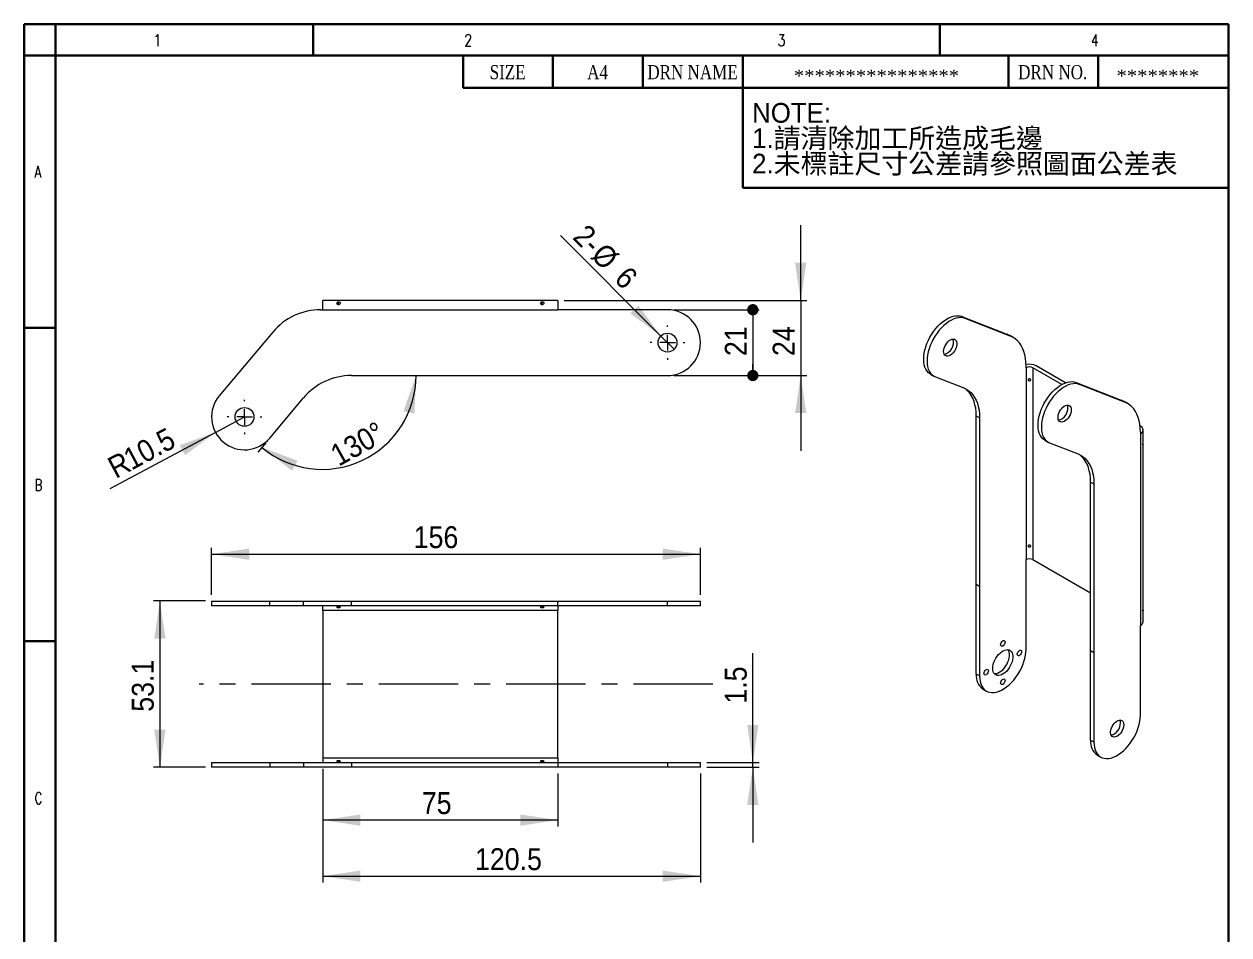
# Model space of a CAD drawing. Header units: millimetres. Extents: x 10 to 202, y 2 to 295.
# Drawn here: x 10 to 202.2, y 149.1 to 294.5 of the extents above; entities that cross this region are included whole.
import ezdxf

# ---------------------------------------------------------------- set-up
doc = ezdxf.new("R2010")
doc.units = ezdxf.units.MM
doc.linetypes.add('CENTER', pattern=[10.16, 6.35, -1.27, 1.27, -1.27])
doc.linetypes.add('CENTERX2', pattern=[20.32, 12.7, -2.54, 2.54, -2.54])
doc.layers.add('SLD-0', color=179, linetype='Continuous')
for name, color, linetype, lineweight in [('中心線2', 1, 'CENTER', 15), ('尺寸標柱線', 3, 'Continuous', 15), ('文字線性', 179, 'Continuous', 15)]:
    doc.layers.add(name, color=color, linetype=linetype, lineweight=lineweight)
doc.styles.add('SLDTEXTSTYLE0', font='GOTHIC.TTF', dxfattribs={"width": 0.913})
doc.styles.add('SLDTEXTSTYLE1', font='')
doc.styles.add('SLDTEXTSTYLE12', font='times.ttf', dxfattribs={"width": 0.8})
doc.styles.add('SLDTEXTSTYLE13', font='times.ttf', dxfattribs={"width": 1.090687})
doc.styles.add('SLDTEXTSTYLE14', font='txt_____.ttf', dxfattribs={"width": 0.75})
doc.styles.add('SLDTEXTSTYLE2', font='', dxfattribs={"bigfont": 'bigfont'})
doc.styles.get('SLDTEXTSTYLE1').set_extended_font_data('新細明體')
doc.styles.get('SLDTEXTSTYLE2').set_extended_font_data('新細明體')
doc.dimstyles.new('SLDDIMSTYLE0', dxfattribs={"dimtxt": 3.5, "dimasz": 6, "dimexe": 0, "dimexo": 0.0625, "dimgap": 0.875, "dimtad": 2, "dimdec": 1, "dimlfac": 2, "dimrnd": 1e-09, "dimzin": 12, "dimdsep": 46, "dimtxsty": 'SLDTEXTSTYLE0', "dimsah": 1, "dimcen": 0.09, "dimadec": 0, "dimazin": 0, "dimtfac": 1, "dimtdec": 1, "dimtofl": 0, "dimtmove": 0, "dimatfit": 3, "dimfxl": 0, "dimtolj": 1, "dimtzin": 12, "dimarcsym": 0})
doc.dimstyles.new('SLDDIMSTYLE1', dxfattribs={"dimtxt": 3.5, "dimasz": 6, "dimexe": 0, "dimexo": 0.0625, "dimgap": 0.875, "dimtad": 2, "dimlfac": 2, "dimrnd": 1e-09, "dimzin": 12, "dimdsep": 46, "dimtxsty": 'SLDTEXTSTYLE0', "dimsah": 1, "dimcen": 0.09, "dimadec": 0, "dimazin": 0, "dimtfac": 1, "dimtofl": 0, "dimtmove": 0, "dimatfit": 3, "dimfxl": 0, "dimtolj": 1, "dimtzin": 12, "dimarcsym": 0})
doc.dimstyles.new('SLDDIMSTYLE2', dxfattribs={"dimtxt": 3.5, "dimasz": 6, "dimexe": 0, "dimexo": 0.0625, "dimgap": 0.875, "dimtad": 2, "dimdec": 1, "dimlfac": 2, "dimrnd": 1e-09, "dimzin": 12, "dimdsep": 46, "dimtxsty": 'SLDTEXTSTYLE0', "dimsah": 1, "dimcen": 0.09, "dimadec": 0, "dimazin": 0, "dimtfac": 1, "dimtdec": 1, "dimtofl": 0, "dimtmove": 0, "dimatfit": 3, "dimfxl": 0, "dimtolj": 1, "dimtzin": 12, "dimarcsym": 0})
doc.dimstyles.new('SLDDIMSTYLE3', dxfattribs={"dimtxt": 3.5, "dimasz": 1.8, "dimexe": 0, "dimexo": 0.0625, "dimgap": 0.875, "dimtad": 2, "dimlfac": 2, "dimrnd": 1e-09, "dimzin": 12, "dimdsep": 46, "dimtxsty": 'SLDTEXTSTYLE0', "dimblk1": 'DOT', "dimblk2": 'DOT', "dimsah": 1, "dimcen": 0.09, "dimadec": 0, "dimazin": 0, "dimtfac": 1, "dimtofl": 0, "dimtmove": 0, "dimatfit": 3, "dimldrblk": 'DOT', "dimfxl": 0, "dimtolj": 1, "dimtzin": 12, "dimarcsym": 0})
doc.dimstyles.new('SLDDIMSTYLE4', dxfattribs={"dimtxt": 3.5, "dimasz": 6, "dimexe": 0, "dimexo": 0.0625, "dimgap": 0.875, "dimtad": 2, "dimlfac": 2, "dimrnd": 1e-09, "dimzin": 12, "dimdsep": 46, "dimtxsty": 'SLDTEXTSTYLE0', "dimsah": 1, "dimcen": 0.09, "dimadec": 0, "dimazin": 0, "dimtfac": 1, "dimtofl": 0, "dimtmove": 0, "dimatfit": 3, "dimfxl": 0, "dimtolj": 1, "dimtzin": 12, "dimarcsym": 0})
doc.dimstyles.new('SLDDIMSTYLE5', dxfattribs={"dimtxt": 3.5, "dimasz": 6, "dimexe": 0, "dimexo": 0.0625, "dimgap": 0.875, "dimtad": 2, "dimlfac": 2, "dimrnd": 1e-09, "dimzin": 12, "dimdsep": 46, "dimtxsty": 'SLDTEXTSTYLE0', "dimsah": 1, "dimcen": 0.09, "dimadec": 0, "dimazin": 0, "dimtfac": 1, "dimtmove": 0, "dimatfit": 3, "dimfxl": 0, "dimtolj": 1, "dimtzin": 12, "dimarcsym": 0})
doc.dimstyles.new('SLDDIMSTYLE6', dxfattribs={"dimtxt": 3.5, "dimasz": 6, "dimexe": 0, "dimexo": 0.0625, "dimgap": 0.875, "dimtad": 2, "dimdec": 4, "dimlfac": 2, "dimzin": 12, "dimdsep": 46, "dimtxsty": 'SLDTEXTSTYLE0', "dimsah": 1, "dimcen": 0.09, "dimazin": 0, "dimtfac": 1, "dimtofl": 0, "dimtmove": 0, "dimatfit": 3, "dimfxl": 0, "dimtolj": 1, "dimtzin": 12, "dimarcsym": 0})
doc.dimstyles.new('SLDDIMSTYLE7', dxfattribs={"dimtxt": 3.5, "dimasz": 6, "dimexe": 0, "dimexo": 0.0625, "dimgap": 0.875, "dimtad": 2, "dimdec": 1, "dimlfac": 2, "dimrnd": 1e-09, "dimzin": 12, "dimdsep": 46, "dimtxsty": 'SLDTEXTSTYLE0', "dimsah": 1, "dimcen": 0.09, "dimadec": 0, "dimazin": 0, "dimtfac": 1, "dimtdec": 1, "dimtofl": 0, "dimtmove": 0, "dimatfit": 3, "dimfxl": 0, "dimtolj": 1, "dimtzin": 12, "dimarcsym": 0})

# ---------------------------------------------------------------- blocks, each defined once
blk = doc.blocks.new('SW_NOTE_0')
at = {"layer": '文字線性', "color": 0, "char_height": 3.5, "attachment_point": 1}
for s, insert, style in [('NOTE:', (0, 4.37), 'SLDTEXTSTYLE1'), ('1.請清除加工所造成毛邊', (0, -0.13), 'SLDTEXTSTYLE2'), ('2.未標註尺寸公差請參照圖面公差表', (0, -4.63), 'SLDTEXTSTYLE2')]:
    blk.add_mtext(s, dxfattribs=dict(at, insert=insert, style=style))
blk = doc.blocks.new('*D3')
at = {"layer": '尺寸標柱線', "color": 5}
for p, q in [((38.92, 202.41), (30.67, 202.41)), ((31.67, 202.41), (31.67, 175.86)), ((38.92, 175.86), (30.67, 175.86))]:
    blk.add_line(p, q, dxfattribs=at)
for points in [[(31.67, 202.41), (30.77, 196.41), (32.57, 196.41)], [(31.67, 175.86), (32.57, 181.86), (30.77, 181.86)]]:
    blk.add_solid(points, dxfattribs=at)
at = {"layer": '尺寸標柱線', "color": 5, "insert": (27.19, 184.73), "char_height": 3.5, "attachment_point": 1, "rotation": 90, "style": 'SLDTEXTSTYLE0'}
blk.add_mtext('53.1', dxfattribs=at)
blk = doc.blocks.new('*D4')
at = {"layer": '尺寸標柱線', "color": 5}
for p, q in [((39.92, 203.41), (39.92, 210.88)), ((39.92, 209.88), (117.92, 209.88)), ((117.92, 203.41), (117.92, 210.88))]:
    blk.add_line(p, q, dxfattribs=at)
for points in [[(39.92, 209.88), (45.92, 208.98), (45.92, 210.78)], [(117.92, 209.88), (111.92, 210.78), (111.92, 208.98)]]:
    blk.add_solid(points, dxfattribs=at)
at = {"layer": '尺寸標柱線', "color": 5, "insert": (72.16, 214.35), "char_height": 3.5, "attachment_point": 1, "style": 'SLDTEXTSTYLE0'}
blk.add_mtext('156', dxfattribs=at)
blk = doc.blocks.new('*D5')
at = {"layer": '尺寸標柱線', "color": 5}
for p, q in [((57.67, 175.61), (57.67, 166.43)), ((95.17, 174.86), (95.17, 166.43)), ((95.17, 167.43), (57.67, 167.43))]:
    blk.add_line(p, q, dxfattribs=at)
for points in [[(57.67, 167.43), (63.67, 166.53), (63.67, 168.33)], [(95.17, 167.43), (89.17, 168.33), (89.17, 166.53)]]:
    blk.add_solid(points, dxfattribs=at)
at = {"layer": '尺寸標柱線', "color": 5, "insert": (73.46, 171.9), "char_height": 3.5, "attachment_point": 1, "style": 'SLDTEXTSTYLE0'}
blk.add_mtext('75', dxfattribs=at)
blk = doc.blocks.new('*D6')
at = {"layer": '尺寸標柱線', "color": 5}
for p, q in [((57.67, 175.61), (57.67, 157.48)), ((117.92, 174.86), (117.92, 157.48)), ((57.67, 158.48), (117.92, 158.48))]:
    blk.add_line(p, q, dxfattribs=at)
for points in [[(57.67, 158.48), (63.67, 157.58), (63.67, 159.38)], [(117.92, 158.48), (111.92, 159.38), (111.92, 157.58)]]:
    blk.add_solid(points, dxfattribs=at)
at = {"layer": '尺寸標柱線', "color": 5, "insert": (81.94, 162.95), "char_height": 3.5, "attachment_point": 1, "style": 'SLDTEXTSTYLE0'}
blk.add_mtext('120.5', dxfattribs=at)
blk = doc.blocks.new('*D7')
at = {"layer": '尺寸標柱線', "color": 5}
for p, q in [((126.28, 176.61), (126.28, 194.07)), ((118.92, 176.61), (127.28, 176.61)), ((118.92, 175.86), (127.28, 175.86)), ((126.28, 175.86), (126.28, 176.61)), ((126.28, 175.86), (126.28, 163.86))]:
    blk.add_line(p, q, dxfattribs=at)
for points in [[(126.28, 176.61), (127.18, 182.61), (125.38, 182.61)], [(126.28, 175.86), (125.38, 169.86), (127.18, 169.86)]]:
    blk.add_solid(points, dxfattribs=at)
at = {"layer": '尺寸標柱線', "color": 5, "insert": (121.81, 186.02), "char_height": 3.5, "attachment_point": 1, "rotation": 90, "style": 'SLDTEXTSTYLE0'}
blk.add_mtext('1.5', dxfattribs=at)
blk = doc.blocks.new('_DOT')
at = {"color": 0, "linetype": 'ByBlock', "lineweight": -2}
blk.add_line((-0.5, 0), (-1, 0), dxfattribs=at)
at = {"color": 0, "linetype": 'ByBlock', "const_width": 0.5}
blk.add_lwpolyline([(-0.25, 0, 1), (0.25, 0, 1)], format="xyb", close=True, dxfattribs=at)
blk = doc.blocks.new('*D9')
at = {"layer": '尺寸標柱線', "color": 5}
for p, q in [((113.67, 248.9), (127.28, 248.9)), ((126.28, 248.9), (126.28, 238.4)), ((113.67, 238.4), (127.28, 238.4))]:
    blk.add_line(p, q, dxfattribs=at)
at = {"layer": '尺寸標柱線', "color": 5, "xscale": 1.8, "yscale": 1.8}
for p, rotation in [((126.28, 248.9, -2.38), 90.00001034546), ((126.28, 238.4, -2.38), 270.0000103454601)]:
    blk.add_blockref('_DOT', p, dxfattribs=dict(at, rotation=rotation))
at = {"layer": '尺寸標柱線', "color": 5, "insert": (121.81, 241.51), "char_height": 3.5, "attachment_point": 1, "rotation": 90, "style": 'SLDTEXTSTYLE0'}
blk.add_mtext('21', dxfattribs=at)
blk = doc.blocks.new('*D10')
at = {"layer": '尺寸標柱線', "color": 5}
for p, q in [((133.92, 250.4), (133.92, 262.4)), ((96.17, 250.4), (134.92, 250.4)), ((133.92, 250.4), (133.92, 238.4)), ((113.67, 238.4), (134.92, 238.4)), ((133.92, 238.4), (133.92, 226.4))]:
    blk.add_line(p, q, dxfattribs=at)
for points in [[(133.92, 250.4), (134.82, 256.4), (133.02, 256.4)], [(133.92, 238.4), (133.02, 232.4), (134.82, 232.4)]]:
    blk.add_solid(points, dxfattribs=at)
at = {"layer": '尺寸標柱線', "color": 5, "insert": (129.45, 241.51), "char_height": 3.5, "attachment_point": 1, "rotation": 90, "style": 'SLDTEXTSTYLE0'}
blk.add_mtext('24', dxfattribs=at)
blk = doc.blocks.new('*D11')
at = {"layer": '尺寸標柱線', "color": 5}
for q in [(95.58, 260.74), (113.73, 242.59)]:
    blk.add_line((111.61, 244.71), q, dxfattribs=at)
blk.add_solid([(111.61, 244.71), (108.01, 249.59), (106.73, 248.32)], dxfattribs=at)
at = {"layer": '尺寸標柱線', "color": 5, "char_height": 3.5, "attachment_point": 1, "rotation": 315, "style": 'SLDTEXTSTYLE0'}
for s, insert in [('2-', (99.87, 262.8)), ('%%c', (102.76, 259.83)), ('6', (106.49, 256.1))]:
    blk.add_mtext(s, dxfattribs=dict(at, insert=insert))
blk = doc.blocks.new('*D12')
at = {"layer": '尺寸標柱線', "color": 5}
blk.add_line((48.55, 227.65), (47.3, 226.16), dxfattribs=at)
blk.add_arc((57.57, 238.4), 14.98, 230, 0, dxfattribs=at)
for points in [[(72.55, 238.4), (70.53, 232.68), (72.29, 232.34)], [(47.94, 226.93), (52.75, 223.22), (53.62, 224.8)]]:
    blk.add_solid(points, dxfattribs=at)
at = {"layer": '尺寸標柱線', "color": 5, "insert": (58.5, 226.88), "char_height": 3.5, "attachment_point": 1, "rotation": 29.2351, "style": 'SLDTEXTSTYLE0'}
blk.add_mtext('130°', dxfattribs=at)
blk = doc.blocks.new('*D13')
at = {"layer": '尺寸標柱線', "color": 5}
for q in [(45.17, 231.79), (23.67, 220.3)]:
    blk.add_line((40.54, 229.32), q, dxfattribs=at)
blk.add_solid([(40.54, 229.32), (34.83, 227.28), (35.68, 225.7)], dxfattribs=at)
at = {"layer": '尺寸標柱線', "color": 5, "char_height": 3.5, "attachment_point": 1, "rotation": 28.1256, "style": 'SLDTEXTSTYLE0'}
for s, insert in [('10.5', (25.48, 226.3)), ('R', (22.98, 224.96))]:
    blk.add_mtext(s, dxfattribs=dict(at, insert=insert))
blk = doc.blocks.new('SW_CENTERMARKSYMBOL_0')
at = {"layer": '中心線2', "color": 0}
for p, q in [((0, 2.5), (0, 2.75)), ((-2.5, 0), (-2.75, 0)), ((0, 0), (-1.25, 0)), ((0, 0), (0, 1.25)), ((0, 0), (0, -1.25)), ((0, 0), (1.25, 0)), ((2.5, 0), (2.75, 0)), ((0, -2.5), (0, -2.75))]:
    blk.add_line(p, q, dxfattribs=at)
blk = doc.blocks.new('SW_CENTERMARKSYMBOL_1')
at = {"layer": '中心線2', "color": 0}
for p, q in [((0, 2.5), (0, 2.75)), ((-2.5, 0), (-2.75, 0)), ((0, 0), (-1.25, 0)), ((0, 0), (0, 1.25)), ((0, 0), (0, -1.25)), ((0, 0), (1.25, 0)), ((2.5, 0), (2.75, 0)), ((0, -2.5), (0, -2.75))]:
    blk.add_line(p, q, dxfattribs=at)

msp = doc.modelspace()

# ---------------------------------------------------------------- linework, layer by layer
at = {"color": 7, "linetype": 'Continuous', "lineweight": 15}
for p, q in [((57.672746, 248.900308), (57.672746, 250.400308)), ((95.172747, 250.400308), (57.672746, 250.400308)), ((95.172747, 250.400308), (95.172747, 248.900308)), ((57.335823, 248.900288), (57.672746, 248.900288)), ((57.672746, 248.900308), (95.172747, 248.900308)), ((112.672751, 248.900298), (95.172747, 248.900308)), ((160.177158, 247.518942), (159.646827, 247.825095)), ((159.646827, 247.825095), (166.830285, 245.011524)), ((167.360615, 244.705371), (160.177158, 247.518942)), ((49.675378, 245.328165), (41.151012, 235.169222)), ((167.360615, 244.705371), (166.830285, 245.011524)), ((167.815014, 244.486907), (167.284684, 244.79306)), ((62.232054, 238.400289), (95.172747, 238.400289)), ((95.172747, 238.400289), (112.672751, 238.400298)), ((154.635813, 238.616888), (155.166143, 238.310735)), ((169.886488, 239.63335), (169.886488, 239.908461)), ((169.886503, 239.633358), (169.886503, 209.013076)), ((175.577427, 236.960363), (170.947162, 239.633358)), ((170.947162, 239.633358), (170.947162, 209.013076)), ((176.166666, 237.232508), (171.477493, 239.939511)), ((155.404704, 238.196043), (159.935994, 236.421256)), ((177.890211, 237.293414), (178.420541, 236.987261)), ((177.890211, 237.293414), (185.073668, 234.479843)), ((185.603999, 234.17369), (178.420541, 236.987261)), ((49.19448, 228.419952), (54.571609, 234.828165)), ((185.603999, 234.17369), (185.073668, 234.479843)), ((186.058398, 233.955226), (185.528067, 234.26138)), ((162.461867, 231.624346), (161.931537, 231.930499)), ((161.931537, 205.033079), (161.931537, 231.930499)), ((162.461867, 231.624346), (162.461867, 204.726925)), ((188.129886, 230.326289), (188.075297, 230.357802)), ((188.129872, 229.37678), (188.129872, 229.101669)), ((188.129886, 229.101677), (188.129886, 198.481395)), ((188.569225, 227.87614), (188.569225, 229.713983)), ((172.879196, 228.085207), (173.409526, 227.779054)), ((173.648087, 227.664362), (178.179378, 225.889575)), ((188.569225, 201.338564), (188.569225, 227.469127)), ((180.17492, 221.398818), (180.705251, 221.092665)), ((180.17492, 194.501398), (180.17492, 221.398818)), ((180.705251, 221.092665), (180.705251, 194.195245)), ((169.886495, 194.723605), (169.886503, 209.013076)), ((170.947162, 209.013076), (180.17492, 203.686005)), ((162.461867, 204.726925), (161.931537, 205.033079)), ((161.931544, 190.743615), (161.931537, 205.033079)), ((162.461867, 204.726925), (162.461874, 190.437462)), ((39.922747, 202.407449), (39.922747, 201.657448)), ((39.922747, 202.407449), (49.19448, 202.407449)), ((49.19448, 201.657448), (49.19448, 202.407449)), ((49.19448, 202.407449), (54.571609, 202.407449)), ((54.571609, 201.657448), (54.571609, 202.407449)), ((54.571609, 202.407449), (62.232054, 202.407449)), ((62.232054, 201.657448), (62.232054, 202.407449)), ((62.232054, 202.407449), (95.172747, 202.407449)), ((95.172747, 201.657448), (95.172747, 202.407449)), ((95.172747, 202.407449), (112.672751, 202.407449)), ((112.672751, 201.657448), (112.672751, 202.407449)), ((112.672751, 202.407449), (117.922747, 202.407449)), ((117.922747, 201.657448), (117.922747, 202.407449)), ((49.19448, 201.657448), (39.922747, 201.657448)), ((54.571609, 201.657448), (49.19448, 201.657448)), ((62.232054, 201.657448), (54.571609, 201.657448)), ((57.672746, 200.907448), (57.672746, 201.657448)), ((95.172747, 200.907448), (57.672746, 200.907448)), ((57.672746, 200.907448), (57.672746, 177.357408)), ((95.172747, 201.657448), (62.232054, 201.657448)), ((112.672751, 201.657448), (95.172747, 201.657448)), ((95.172747, 201.657448), (95.172747, 200.907448)), ((95.172747, 177.357408), (95.172747, 200.907448)), ((117.922747, 201.657448), (112.672751, 201.657448)), ((188.569225, 199.093701), (188.569225, 200.931551)), ((188.129879, 184.191924), (188.129886, 198.481395)), ((180.17492, 194.501398), (180.705251, 194.195245)), ((180.174927, 180.211934), (180.17492, 194.501398)), ((180.705251, 194.195245), (180.705257, 179.905781)), ((162.461874, 190.437462), (161.931544, 190.743615)), ((163.019068, 188.339933), (163.549398, 188.033779)), ((180.174927, 180.211934), (180.705257, 179.905781)), ((57.672746, 177.357408), (95.172747, 177.357408)), ((57.672746, 177.357408), (57.672746, 176.607409)), ((95.172747, 177.357408), (95.172747, 176.607409)), ((181.262451, 177.808252), (181.792782, 177.502098)), ((39.922747, 176.607409), (39.922747, 175.857408)), ((39.922747, 176.607409), (49.19448, 176.607409)), ((49.19448, 175.857408), (39.922747, 175.857408)), ((49.19448, 176.607409), (49.19448, 175.857408)), ((49.19448, 176.607409), (54.571609, 176.607409)), ((54.571609, 175.857408), (49.19448, 175.857408)), ((54.571609, 176.607409), (54.571609, 175.857408)), ((54.571609, 176.607409), (62.232054, 176.607409)), ((62.232054, 175.857408), (54.571609, 175.857408)), ((62.232054, 176.607409), (62.232054, 175.857408)), ((62.232054, 176.607409), (95.172747, 176.607409)), ((95.172747, 175.857408), (62.232054, 175.857408)), ((95.172747, 176.607409), (95.172747, 175.857408)), ((95.172747, 176.607409), (112.672751, 176.607409)), ((112.672751, 175.857408), (95.172747, 175.857408)), ((112.672751, 176.607409), (112.672751, 175.857408)), ((112.672751, 176.607409), (117.922747, 176.607409)), ((117.922747, 175.857408), (112.672751, 175.857408)), ((117.922747, 175.857408), (117.922747, 176.607409))]:
    msp.add_line(p, q, dxfattribs=at)
at = {"color": 8, "linetype": 'Continuous', "lineweight": 15}
for p, q in [((60.172747, 249.689342), (60.172747, 250.176015)), ((92.672747, 249.689342), (92.672747, 250.176015)), ((60.172747, 201.301965), (60.172747, 201.545302)), ((92.672747, 201.301965), (92.672747, 201.545302)), ((60.172747, 176.719556), (60.172747, 176.962892)), ((92.672747, 176.719556), (92.672747, 176.962892))]:
    msp.add_line(p, q, dxfattribs=at)
at = {"color": 7, "linetype": 'Continuous', "lineweight": 15, "flags": 128}
for points in [[(154.635813, 238.616888), (154.580893, 238.649947), (154.318829, 238.850619), (154.091256, 239.10186), (153.90084, 239.400717), (153.749815, 239.743693), (153.63995, 240.126764), (153.572533, 240.54544), (153.548357, 240.994812), (153.567702, 241.469613), (153.630344, 241.964274), (153.735547, 242.472995), (153.882078, 242.989814), (154.068218, 243.508672), (154.291788, 244.023485), (154.550164, 244.528217), (154.840316, 245.01695), (155.158845, 245.483956), (155.502015, 245.923757), (155.865801, 246.331198), (156.245942, 246.701503), (156.637978, 247.030328), (157.037314, 247.313821), (157.439267, 247.548659), (157.839126, 247.732086), (158.232203, 247.861951), (158.613888, 247.936731), (158.979707, 247.955553), (159.325371, 247.918196), (159.646827, 247.825095)], [(160.177158, 247.518942), (159.855702, 247.612042), (159.510037, 247.6494), (159.144218, 247.630578), (158.762534, 247.555798), (158.369457, 247.425932), (157.969597, 247.242506), (157.567644, 247.007668), (157.168308, 246.724174), (156.776273, 246.39535), (156.396132, 246.025045), (156.032345, 245.617604), (155.689175, 245.177802), (155.370646, 244.710796), (155.080494, 244.222063), (154.822118, 243.717332), (154.598549, 243.202519), (154.412409, 242.683661), (154.265877, 242.166841), (154.160675, 241.65812), (154.098033, 241.16346), (154.078687, 240.688659), (154.102864, 240.239287), (154.17028, 239.820611), (154.280145, 239.437539), (154.431171, 239.094564), (154.621586, 238.795706), (154.849159, 238.544465), (155.111223, 238.343794), (155.404704, 238.196043)], [(156.730271, 242.245186), (156.751982, 242.504271), (156.816228, 242.777818), (156.920379, 243.05463), (157.060171, 243.323368), (157.229879, 243.573032), (157.422558, 243.793405), (157.630317, 243.975459), (157.844652, 244.111743), (158.056787, 244.196679), (158.258039, 244.22679), (158.440167, 244.200838), (158.595715, 244.119892), (158.718315, 243.987262), (158.802947, 243.808379), (158.846149, 243.590567), (158.846149, 243.342744), (158.802947, 243.075052), (158.718315, 242.798455), (158.595715, 242.524277), (158.440167, 242.263736), (158.258039, 242.027507), (158.056787, 241.825254), (157.844652, 241.665264), (157.630317, 241.554084), (157.422558, 241.496265), (157.229879, 241.494173), (157.060171, 241.5479), (156.920379, 241.655238), (156.816228, 241.811796), (156.751982, 242.011166), (156.730271, 242.245186)], [(166.830285, 245.011524), (167.245267, 244.815462), (167.284684, 244.79306)], [(169.886488, 239.908461), (169.864248, 240.54273), (169.797668, 241.147332), (169.687166, 241.718461), (169.533438, 242.252528), (169.33745, 242.746173), (169.100436, 243.196288), (168.823887, 243.600045), (168.509541, 243.954901), (168.159377, 244.258625), (167.775597, 244.509308), (167.360615, 244.705371)], [(172.879196, 228.085207), (172.824276, 228.118266), (172.562212, 228.318938), (172.334639, 228.570179), (172.144223, 228.869036), (171.993198, 229.212012), (171.883333, 229.595083), (171.815917, 230.013759), (171.79174, 230.463131), (171.811086, 230.937932), (171.873728, 231.432593), (171.97893, 231.941314), (172.125461, 232.458133), (172.311602, 232.976991), (172.535171, 233.491804), (172.793547, 233.996536), (173.083699, 234.485269), (173.402228, 234.952275), (173.745398, 235.392076), (174.109185, 235.799517), (174.489325, 236.169822), (174.881361, 236.498647), (175.280697, 236.78214), (175.68265, 237.016978), (176.082509, 237.200405), (176.475587, 237.33027), (176.857271, 237.40505), (177.22309, 237.423872), (177.568755, 237.386515), (177.890211, 237.293414)], [(178.420541, 236.987261), (178.099085, 237.080361), (177.75342, 237.117719), (177.387602, 237.098897), (177.005917, 237.024117), (176.61284, 236.894251), (176.212981, 236.710825), (175.811028, 236.475987), (175.411691, 236.192493), (175.019656, 235.863669), (174.639515, 235.493364), (174.275728, 235.085923), (173.932558, 234.646121), (173.61403, 234.179115), (173.323877, 233.690382), (173.065501, 233.185651), (172.841932, 232.670838), (172.655792, 232.15198), (172.509261, 231.63516), (172.404058, 231.126439), (172.341416, 230.631779), (172.322071, 230.156978), (172.346247, 229.707606), (172.413664, 229.28893), (172.523529, 228.905858), (172.674554, 228.562883), (172.864969, 228.264025), (173.092543, 228.012784), (173.354606, 227.812113), (173.648087, 227.664362)], [(159.935994, 236.421256), (160.350976, 236.225193), (160.734756, 235.97451), (161.08492, 235.670786), (161.399266, 235.31593), (161.675815, 234.912173), (161.912829, 234.462057), (162.108816, 233.968415), (162.262545, 233.434347), (162.373047, 232.863216), (162.439627, 232.258615), (162.461867, 231.624346)], [(161.931537, 231.930499), (161.909297, 232.564768), (161.842716, 233.169369), (161.732215, 233.740501), (161.578486, 234.274568), (161.382498, 234.768211), (161.145484, 235.218326), (160.868935, 235.622083), (160.554589, 235.976939), (160.204426, 236.280663), (160.118193, 236.343686)], [(177.094973, 232.938117), (177.073262, 232.679029), (177.009016, 232.405482), (176.904865, 232.128674), (176.765073, 231.859936), (176.595365, 231.610268), (176.402686, 231.389899), (176.194927, 231.207844), (175.980592, 231.071557), (175.768457, 230.986621), (175.567205, 230.956514), (175.385077, 230.982462), (175.229529, 231.063411), (175.106929, 231.196038), (175.022297, 231.374921), (174.979095, 231.592733), (174.979095, 231.840556), (175.022297, 232.108248), (175.106929, 232.384845), (175.229529, 232.659026), (175.385077, 232.919565), (175.567205, 233.155797), (175.768457, 233.358046), (175.980592, 233.518036), (176.194927, 233.629219), (176.402686, 233.687038), (176.595365, 233.689127), (176.765073, 233.635403), (176.904865, 233.528065), (177.009016, 233.371504), (177.073262, 233.172135), (177.094973, 232.938117)], [(185.073668, 234.479843), (185.48865, 234.283781), (185.528067, 234.26138)], [(188.129872, 229.37678), (188.107632, 230.011049), (188.041051, 230.615651), (187.930549, 231.18678), (187.776821, 231.720847), (187.580834, 232.214492), (187.34382, 232.664607), (187.06727, 233.068364), (186.752924, 233.42322), (186.40276, 233.726944), (186.01898, 233.977627), (185.603999, 234.17369)], [(178.179378, 225.889575), (178.594359, 225.693512), (178.978139, 225.442829), (179.328303, 225.139105), (179.642649, 224.784249), (179.919198, 224.380492), (180.156212, 223.930376), (180.3522, 223.436734), (180.505928, 222.902666), (180.61643, 222.331535), (180.68301, 221.726934), (180.705251, 221.092665)], [(180.17492, 221.398818), (180.15268, 222.033087), (180.0861, 222.637688), (179.975598, 223.20882), (179.821869, 223.742887), (179.625882, 224.23653), (179.388868, 224.686645), (179.112318, 225.090402), (178.797973, 225.445258), (178.447809, 225.748982), (178.361576, 225.812005)], [(165.820631, 195.438463), (165.841953, 195.590408), (165.903347, 195.748645), (165.997408, 195.894086), (166.112791, 196.00919), (166.235579, 196.080074), (166.350962, 196.098188), (166.445023, 196.061347), (166.506416, 195.973994), (166.527738, 195.846667), (166.506416, 195.694722), (166.445023, 195.536485), (166.350962, 195.391043), (166.235579, 195.275939), (166.112791, 195.205055), (165.997408, 195.186941), (165.903347, 195.223782), (165.841953, 195.311135), (165.820631, 195.438463)], [(162.461874, 190.437462), (162.483636, 189.986537), (162.548666, 189.566023), (162.656203, 189.180852), (162.804984, 188.835539), (162.993265, 188.534132), (163.218841, 188.280167), (163.479065, 188.076619), (163.770887, 187.925875), (164.090885, 187.829702), (164.435308, 187.789229), (164.800117, 187.80493), (165.181037, 187.876621), (165.5736, 188.003459), (165.973204, 188.18396), (166.375165, 188.416007), (166.77477, 188.69688), (167.167333, 189.023285), (167.548252, 189.391395), (167.913062, 189.796894), (168.257485, 190.235029), (168.577483, 190.700665), (168.869305, 191.188338), (169.129529, 191.692335), (169.355104, 192.206744), (169.543386, 192.725536), (169.692167, 193.242628), (169.799703, 193.751958), (169.864734, 194.247553), (169.886495, 194.723605)], [(164.574356, 191.656975), (164.595073, 191.965282), (164.656689, 192.289524), (164.757606, 192.621303), (164.895213, 192.952027), (165.065944, 193.273129), (165.265378, 193.576293), (165.48835, 193.853667), (165.729085, 194.098069), (165.981347, 194.303167), (166.238603, 194.463649), (166.494192, 194.575361), (166.741492, 194.635408), (166.974099, 194.642232), (167.185989, 194.595663), (167.371674, 194.4969), (167.526345, 194.348507), (167.645995, 194.154322), (167.727526, 193.919379), (167.768826, 193.649759), (167.768826, 193.352448), (167.727526, 193.035143), (167.645995, 192.706066), (167.526345, 192.373737), (167.371674, 192.046763), (167.185989, 191.733615), (166.974099, 191.442401), (166.741492, 191.180664), (166.494192, 190.955184), (166.238603, 190.7718), (165.981347, 190.63526), (165.729085, 190.549102), (165.48835, 190.515556), (165.265378, 190.535494), (165.065944, 190.608397), (164.895213, 190.732376), (164.757606, 190.904222), (164.656689, 191.119485), (164.595073, 191.372587), (164.574356, 191.656975)], [(164.80937, 190.828757), (164.958019, 190.821709), (165.198754, 190.855255), (165.451016, 190.941413), (165.708273, 191.077953), (165.963861, 191.261337), (166.211161, 191.486817), (166.443769, 191.748554), (166.655659, 192.039768), (166.841343, 192.352916), (166.996014, 192.67989), (167.115664, 193.012219), (167.197195, 193.341296), (167.238496, 193.658601), (167.238496, 193.955912), (167.197195, 194.225532), (167.115664, 194.460475), (167.008669, 194.638469)], [(168.472282, 193.9072), (168.493604, 194.059145), (168.554998, 194.217382), (168.649059, 194.362823), (168.764441, 194.477927), (168.887229, 194.548811), (169.002612, 194.566925), (169.096673, 194.530084), (169.158067, 194.442731), (169.179389, 194.315404), (169.158067, 194.163459), (169.096673, 194.005222), (169.002612, 193.85978), (168.887229, 193.744676), (168.764441, 193.673792), (168.649059, 193.655678), (168.554998, 193.692519), (168.493604, 193.779872), (168.472282, 193.9072)], [(163.168981, 190.845669), (163.190303, 190.997614), (163.251697, 191.155851), (163.345758, 191.301293), (163.46114, 191.416397), (163.583928, 191.487281), (163.699311, 191.505395), (163.793372, 191.468554), (163.854766, 191.381201), (163.876088, 191.253873), (163.854766, 191.101928), (163.793372, 190.943691), (163.699311, 190.79825), (163.583928, 190.683146), (163.46114, 190.612262), (163.345758, 190.594148), (163.251697, 190.630989), (163.190303, 190.718342), (163.168981, 190.845669)], [(165.820631, 189.314406), (165.841953, 189.466351), (165.903347, 189.624588), (165.997408, 189.77003), (166.112791, 189.885134), (166.235579, 189.956018), (166.350962, 189.974132), (166.445023, 189.937291), (166.506416, 189.849938), (166.527738, 189.72261), (166.506416, 189.570665), (166.445023, 189.412428), (166.350962, 189.266987), (166.235579, 189.151883), (166.112791, 189.080999), (165.997408, 189.062885), (165.903347, 189.099726), (165.841953, 189.187079), (165.820631, 189.314406)], [(180.705257, 179.905781), (180.727019, 179.454856), (180.792049, 179.034342), (180.899586, 178.649171), (181.048367, 178.303858), (181.236649, 178.002451), (181.462224, 177.748486), (181.722448, 177.544938), (182.01427, 177.394194), (182.334268, 177.298021), (182.678691, 177.257548), (183.043501, 177.273249), (183.42442, 177.34494), (183.816983, 177.471778), (184.216588, 177.652279), (184.618548, 177.884326), (185.018153, 178.165199), (185.410716, 178.491604), (185.791635, 178.859714), (186.156445, 179.265213), (186.500868, 179.703348), (186.820866, 180.168984), (187.112688, 180.656658), (187.372912, 181.160654), (187.598487, 181.675063), (187.786769, 182.193855), (187.93555, 182.710947), (188.043087, 183.220277), (188.108117, 183.715872), (188.129879, 184.191924)], [(185.478228, 182.661161), (185.456517, 182.402075), (185.39227, 182.128528), (185.288119, 181.851718), (185.148328, 181.58298), (184.978619, 181.333314), (184.785941, 181.112943), (184.578182, 180.930888), (184.363847, 180.794603), (184.151711, 180.709667), (183.95046, 180.679558), (183.768332, 180.705508), (183.612783, 180.786455), (183.490183, 180.919084), (183.405551, 181.097967), (183.36235, 181.315778), (183.36235, 181.563602), (183.405551, 181.831293), (183.490183, 182.107891), (183.612783, 182.382071), (183.768332, 182.642611), (183.95046, 182.878841), (184.151711, 183.081092), (184.363847, 183.241082), (184.578182, 183.352263), (184.785941, 183.410082), (184.978619, 183.412173), (185.148328, 183.358448), (185.288119, 183.25111), (185.39227, 183.09455), (185.456517, 182.89518), (185.478228, 182.661161)]]:
    msp.add_lwpolyline(points, dxfattribs=at)
at = {"color": 7, "linetype": 'Continuous', "lineweight": 15}
for centre in [(112.672747, 243.650298), (45.172747, 231.794586)]:
    msp.add_circle(centre, 1.5, dxfattribs=at)
for centre, radius, start, end in [((57.335824, 238.900289), 10, 90, 140), ((112.672747, 243.650298), 5.25, 270.00003271, 89.99996729), ((156.366993, 243.679514), 1.938824, 283.64139145, 16.36401158), ((62.232054, 228.400289), 10, 90, 140), ((170.413475, 237.877897), 2.319997, 62.70132933, 103.20033494), ((170.416833, 238.609825), 1.152766, 62.60968116, 117.39033425), ((45.172747, 231.794586), 5.25, 140, 320), ((174.53563, 233.221855), 2.029137, 285.19968842, 0.63294305), ((175.614188, 233.280403), 0.951141, 357.82290079, 25.78031542), ((187.897495, 229.713983), 0.654923, 290.78345298, 69.21656242), ((170.416833, 207.989543), 1.152766, 62.60968116, 117.39033425), ((187.81854, 199.168561), 0.754409, 294.37468642, 354.30522457), ((164.513252, 190.463824), 2.596826, 173.81474815, 234.87313436), ((182.918881, 182.944903), 2.02914, 285.19972649, 0.63284215), ((183.997506, 183.003458), 0.951078, 357.82210337, 25.78138306), ((182.756635, 179.932143), 2.596826, 173.81474815, 234.87313436)]:
    msp.add_arc(centre, radius, start, end, dxfattribs=at)
for points, knots in [([(60.172747, 249.689342), (60.13291, 249.689338), (60.094564, 249.700965), (60.029314, 249.73849), (60.002977, 249.763489), (59.941436, 249.844192), (59.922746, 249.905219), (59.922749, 250.016729), (59.941423, 250.068218), (60.003539, 250.127956), (60.029907, 250.144763), (60.094621, 250.168925), (60.133693, 250.176015), (60.172747, 250.176015)], [0, 0, 0, 0, 0.125, 0.125, 0.25, 0.25, 0.5, 0.5, 0.75, 0.75, 0.875, 0.875, 1, 1, 1, 1]), ([(60.172747, 250.176015), (60.211779, 250.176015), (60.250963, 250.168899), (60.315599, 250.144751), (60.342257, 250.12773), (60.404169, 250.067994), (60.422741, 250.016742), (60.422753, 249.905246), (60.404044, 249.843964), (60.342027, 249.762953), (60.315829, 249.738254), (60.250936, 249.701003), (60.212562, 249.689346), (60.172747, 249.689342)], [0, 0, 0, 0, 0.125, 0.125, 0.25, 0.25, 0.5, 0.5, 0.75, 0.75, 0.875, 0.875, 1, 1, 1, 1]), ([(92.672747, 249.689342), (92.632912, 249.689346), (92.594564, 249.700965), (92.529314, 249.73849), (92.502977, 249.763489), (92.441436, 249.844192), (92.422746, 249.905219), (92.422749, 250.016729), (92.441423, 250.068218), (92.503539, 250.127956), (92.529907, 250.144763), (92.594621, 250.168925), (92.633693, 250.176015), (92.672747, 250.176015)], [0, 0, 0, 0, 0.125, 0.125, 0.25, 0.25, 0.5, 0.5, 0.75, 0.75, 0.875, 0.875, 1, 1, 1, 1]), ([(92.672747, 250.176015), (92.711779, 250.176015), (92.750963, 250.168899), (92.815599, 250.144751), (92.842257, 250.12773), (92.904169, 250.067994), (92.922741, 250.016742), (92.922753, 249.905246), (92.904044, 249.843964), (92.842027, 249.762953), (92.815829, 249.738254), (92.750936, 249.701003), (92.71256, 249.689338), (92.672747, 249.689342)], [0, 0, 0, 0, 0.125, 0.125, 0.25, 0.25, 0.5, 0.5, 0.75, 0.75, 0.875, 0.875, 1, 1, 1, 1]), ([(170.244768, 237.707269), (170.244768, 237.75288), (170.256573, 237.800501), (170.298367, 237.864413), (170.316609, 237.88423), (170.36147, 237.913564), (170.388799, 237.922991), (170.445229, 237.922914), (170.472609, 237.913442), (170.51791, 237.883519), (170.535781, 237.863775), (170.57691, 237.8006), (170.58889, 237.752965), (170.588897, 237.707269)], [0, 0, 0, 0, 0.25, 0.25, 0.375, 0.375, 0.5, 0.5, 0.625, 0.625, 0.75, 0.75, 1, 1, 1, 1]), ([(170.588897, 237.707269), (170.588905, 237.661514), (170.576931, 237.617743), (170.535819, 237.563089), (170.51805, 237.546725), (170.472779, 237.522255), (170.445278, 237.514772), (170.389456, 237.514594), (170.361858, 237.52191), (170.316391, 237.546132), (170.298254, 237.562638), (170.256649, 237.617701), (170.244768, 237.661599), (170.244768, 237.707269)], [0, 0, 0, 0, 0.25, 0.25, 0.375, 0.375, 0.5, 0.5, 0.625, 0.625, 0.75, 0.75, 1, 1, 1, 1]), ([(188.529217, 227.473968), (188.529701, 227.49204), (188.530669, 227.528144), (188.538479, 227.599661), (188.550963, 227.688535), (188.562061, 227.767923), (188.567507, 227.827676), (188.56939, 227.859068), (188.569053, 227.873128), (188.56898, 227.876139)], [0, 0, 0, 0, 0.1313354313, 0.2623773025, 0.4507676763, 0.7056342865, 0.8351899625, 0.9647103463, 1, 1, 1, 1]), ([(188.568977, 227.469128), (188.568944, 227.460484), (188.568865, 227.440052), (188.565791, 227.415808), (188.560459, 227.396351), (188.551489, 227.38383), (188.540318, 227.390318), (188.530886, 227.423244), (188.52976, 227.457457), (188.529217, 227.473968)], [0, 0, 0, 0, 0.0962237924, 0.2274525142, 0.3587221938, 0.4889513561, 0.7132809933, 0.8616271859, 1, 1, 1, 1]), ([(170.244768, 211.169693), (170.244768, 211.215304), (170.256573, 211.262925), (170.298367, 211.326836), (170.316609, 211.346653), (170.36147, 211.375988), (170.388799, 211.385414), (170.445229, 211.385337), (170.472609, 211.375866), (170.51791, 211.345943), (170.535781, 211.326199), (170.57691, 211.263024), (170.58889, 211.215389), (170.588897, 211.169693)], [0, 0, 0, 0, 0.25, 0.25, 0.375, 0.375, 0.5, 0.5, 0.625, 0.625, 0.75, 0.75, 1, 1, 1, 1]), ([(170.588897, 211.169693), (170.588905, 211.123937), (170.576931, 211.080167), (170.535819, 211.025513), (170.51805, 211.009149), (170.472779, 210.984678), (170.445278, 210.977196), (170.389456, 210.977017), (170.361858, 210.984334), (170.316391, 211.008556), (170.298254, 211.025062), (170.256649, 211.080124), (170.244768, 211.124023), (170.244768, 211.169693)], [0, 0, 0, 0, 0.25, 0.25, 0.375, 0.375, 0.5, 0.5, 0.625, 0.625, 0.75, 0.75, 1, 1, 1, 1]), ([(60.172747, 201.301965), (60.116888, 201.301965), (60.06085, 201.312596), (59.987879, 201.347449), (59.965656, 201.362396), (59.933038, 201.397425), (59.922705, 201.417961), (59.92279, 201.457853), (59.933171, 201.475995), (59.966449, 201.50466), (59.988602, 201.515268), (60.060745, 201.539125), (60.116785, 201.545298), (60.172747, 201.545302)], [0, 0, 0, 0, 0.25, 0.25, 0.375, 0.375, 0.5, 0.5, 0.625, 0.625, 0.75, 0.75, 1, 1, 1, 1]), ([(60.172747, 201.545302), (60.228782, 201.545306), (60.284683, 201.539136), (60.356841, 201.515291), (60.3789, 201.504745), (60.412241, 201.476106), (60.422623, 201.457878), (60.422869, 201.418435), (60.412715, 201.397726), (60.379702, 201.362227), (60.357442, 201.347355), (60.28473, 201.312658), (60.228678, 201.301965), (60.172747, 201.301965)], [0, 0, 0, 0, 0.25, 0.25, 0.375, 0.375, 0.5, 0.5, 0.625, 0.625, 0.75, 0.75, 1, 1, 1, 1]), ([(92.672747, 201.301965), (92.616888, 201.301965), (92.560851, 201.312596), (92.487879, 201.347449), (92.465656, 201.362396), (92.433038, 201.397425), (92.422705, 201.417961), (92.42279, 201.457853), (92.433171, 201.475995), (92.466449, 201.50466), (92.488602, 201.515268), (92.560745, 201.539125), (92.616785, 201.545298), (92.672747, 201.545302)], [0, 0, 0, 0, 0.25, 0.25, 0.375, 0.375, 0.5, 0.5, 0.625, 0.625, 0.75, 0.75, 1, 1, 1, 1]), ([(92.672747, 201.545302), (92.728782, 201.545306), (92.784683, 201.539136), (92.856841, 201.515291), (92.8789, 201.504745), (92.912241, 201.476106), (92.922623, 201.457878), (92.922869, 201.418435), (92.912715, 201.397726), (92.879703, 201.362227), (92.857442, 201.347355), (92.78473, 201.312658), (92.728678, 201.301965), (92.672747, 201.301965)], [0, 0, 0, 0, 0.25, 0.25, 0.375, 0.375, 0.5, 0.5, 0.625, 0.625, 0.75, 0.75, 1, 1, 1, 1]), ([(188.529217, 200.936391), (188.529701, 200.954464), (188.530669, 200.990568), (188.538479, 201.062085), (188.550963, 201.150959), (188.562061, 201.230348), (188.567507, 201.290099), (188.56939, 201.321493), (188.569053, 201.335552), (188.56898, 201.338562)], [0, 0, 0, 0, 0.1313361596, 0.2623777844, 0.4507691879, 0.7056351028, 0.835190084, 0.9647103699, 1, 1, 1, 1]), ([(188.568977, 200.931552), (188.568944, 200.922908), (188.568865, 200.902476), (188.565791, 200.878231), (188.560459, 200.858775), (188.551489, 200.846251), (188.540318, 200.852743), (188.530886, 200.885667), (188.52976, 200.91988), (188.529217, 200.936391)], [0, 0, 0, 0, 0.0962237899, 0.227452312, 0.3587226101, 0.4889509466, 0.7132825705, 0.8616266599, 1, 1, 1, 1]), ([(60.172747, 176.719555), (60.116888, 176.719555), (60.06085, 176.72562), (59.987879, 176.749873), (59.965656, 176.760725), (59.933038, 176.789138), (59.922705, 176.807251), (59.92279, 176.847163), (59.933171, 176.867742), (59.966449, 176.903143), (59.988602, 176.917808), (60.060745, 176.952117), (60.116785, 176.962885), (60.172747, 176.962892)], [0, 0, 0, 0, 0.25, 0.25, 0.375, 0.375, 0.5, 0.5, 0.625, 0.625, 0.75, 0.75, 1, 1, 1, 1]), ([(60.172747, 176.962892), (60.228782, 176.962899), (60.284683, 176.952135), (60.356841, 176.917839), (60.3789, 176.903256), (60.412241, 176.867872), (60.422623, 176.847206), (60.422869, 176.807707), (60.412715, 176.789385), (60.379702, 176.760585), (60.357442, 176.749806), (60.28473, 176.725666), (60.228678, 176.719555), (60.172747, 176.719555)], [0, 0, 0, 0, 0.25, 0.25, 0.375, 0.375, 0.5, 0.5, 0.625, 0.625, 0.75, 0.75, 1, 1, 1, 1]), ([(92.672747, 176.719555), (92.616888, 176.719555), (92.56085, 176.72562), (92.487879, 176.749873), (92.465656, 176.760725), (92.433038, 176.789138), (92.422705, 176.807251), (92.42279, 176.847163), (92.433171, 176.867742), (92.466449, 176.903143), (92.488602, 176.917808), (92.560745, 176.952117), (92.616785, 176.962885), (92.672747, 176.962892)], [0, 0, 0, 0, 0.25, 0.25, 0.375, 0.375, 0.5, 0.5, 0.625, 0.625, 0.75, 0.75, 1, 1, 1, 1]), ([(92.672747, 176.962892), (92.728782, 176.962899), (92.784683, 176.952135), (92.856841, 176.917839), (92.8789, 176.903256), (92.912241, 176.867872), (92.922623, 176.847206), (92.922869, 176.807707), (92.912715, 176.789385), (92.879702, 176.760585), (92.857442, 176.749806), (92.78473, 176.725666), (92.728678, 176.719555), (92.672747, 176.719555)], [0, 0, 0, 0, 0.25, 0.25, 0.375, 0.375, 0.5, 0.5, 0.625, 0.625, 0.75, 0.75, 1, 1, 1, 1])]:
    msp.add_open_spline(points, degree=3, knots=knots, dxfattribs=at)
at = {"layer": 'SLD-0', "color": 7, "linetype": 'Continuous', "lineweight": 30}
for p, q in [((10, 294.5), (10, 2.5)), ((80.057306, 284.347266), (80.057306, 289.5)), ((94.382306, 289.5), (94.382306, 284.347266)), ((108.707306, 289.5), (108.707306, 284.347266)), ((124.704216, 289.5), (124.704216, 284.347266)), ((167.08125, 289.5), (167.08125, 284.347266)), ((181.40625, 289.5), (181.40625, 284.347266)), ((80.057306, 284.347266), (202.249072, 284.347266)), ((15, 246), (10, 246)), ((10, 196), (15, 196))]:
    msp.add_line(p, q, dxfattribs=at)
at = {"layer": 'SLD-0', "color": 7, "lineweight": 30}
for p, q in [((202.2, 294.5), (10, 294.5)), ((15, 289.5), (15, 294.5)), ((56.1, 289.5), (56.1, 294.5)), ((156.1, 289.5), (156.1, 294.5)), ((202.2, 289.5), (202.2, 294.5)), ((15, 289.5), (10, 289.5)), ((15, 289.5), (15, 2.5)), ((202.2, 289.5), (15, 289.5)), ((202.2, 2.5), (202.2, 289.5)), ((124.704216, 284.347266), (124.704216, 268.347266)), ((124.704216, 268.347266), (202.225929, 268.347266))]:
    msp.add_line(p, q, dxfattribs=at)
at = {"layer": '中心線2', "color": 1, "linetype": 'CENTERX2', "lineweight": 0}
msp.add_line((119.922747, 189.132429), (37.922747, 189.132429), dxfattribs=at)

# ---------------------------------------------------------------- block references
at = {"layer": '中心線2', "color": 1}
for name, p in [('SW_CENTERMARKSYMBOL_0', (112.672747, 243.650298)), ('SW_CENTERMARKSYMBOL_1', (45.172747, 231.794586))]:
    msp.add_blockref(name, p, dxfattribs=at)
at = {"layer": '文字線性', "color": 1, "xscale": 0.9, "yscale": 0.9, "zscale": 0.9}
msp.add_blockref('SW_NOTE_0', (126.169425, 277.973607), dxfattribs=at)

# ---------------------------------------------------------------- texts
at = {"layer": 'SLD-0', "color": 7, "attachment_point": 1}
for s, insert, char_height, style in [('1', (30.683336, 292.852429), 1.852083, 'SLDTEXTSTYLE14'), ('2', (80.26667, 292.852429), 1.852083, 'SLDTEXTSTYLE14'), ('3', (130.26667, 292.852429), 1.852083, 'SLDTEXTSTYLE14'), ('4', (180.266661, 292.852429), 1.852083, 'SLDTEXTSTYLE14'), ('SIZE', (84.29168, 287.95586), 2.25, 'SLDTEXTSTYLE12'), ('A4', (99.849493, 287.95586), 2.25, 'SLDTEXTSTYLE12'), ('DRN NAME', (109.4467, 287.95586), 2.25, 'SLDTEXTSTYLE12'), ('****************', (132.836325, 287.246134), 2, 'SLDTEXTSTYLE13'), ('DRN NO.', (168.61875, 287.95586), 2.25, 'SLDTEXTSTYLE12'), ('********', (184.314459, 287.246134), 2, 'SLDTEXTSTYLE13'), ('A', (11.666667, 271.852425), 1.852083, 'SLDTEXTSTYLE14'), ('B', (11.666667, 221.852425), 1.852083, 'SLDTEXTSTYLE14'), ('C', (11.666667, 171.852425), 1.852083, 'SLDTEXTSTYLE14')]:
    msp.add_mtext(s, dxfattribs=dict(at, insert=insert, char_height=char_height, style=style))

# ---------------------------------------------------------------- dimensions: what is measured, and where the dimension line sits
at = {"layer": '尺寸標柱線', "color": 5}
for base, p1, p2, angle, dimstyle, picture, middle in [((133.922748, 238.400303), (95.172747, 250.400308), (112.67275, 238.400298), 270.00001135, 'SLDDIMSTYLE4', '*D10', (133.922747, 244.089734)), ((126.283427, 238.400301), (112.67275, 248.900298), (112.67275, 238.400298), 270.00001035, 'SLDDIMSTYLE3', '*D9', (126.283426, 244.089734)), ((117.922747, 209.880214), (39.922747, 202.407449), (117.922747, 202.407449), 0, 'SLDDIMSTYLE1', '*D4', (76.041095, 209.880214)), ((31.66549, 175.857409), (39.922747, 202.407449), (39.922747, 175.857409), 90, 'SLDDIMSTYLE0', '*D3', (31.66549, 189.248925)), ((126.283425, 176.607409), (117.922747, 175.857409), (117.922747, 176.607409), 90, 'SLDDIMSTYLE2', '*D7', (126.283425, 189.248925)), ((57.672747, 167.42907), (95.172747, 175.857409), (57.672747, 176.607409), 0, 'SLDDIMSTYLE1', '*D5', (76.041095, 167.42907)), ((117.922747, 158.482164), (57.672747, 176.607409), (117.922747, 175.857409), 0, 'SLDDIMSTYLE0', '*D6', (87.753767, 158.482164))]:
    dim = msp.add_linear_dim(base=base, p1=p1, p2=p2, angle=angle, dimstyle=dimstyle, dxfattribs=at)
    dim.commit()
    dim.dimension.update_dxf_attribs({"geometry": picture, "text_midpoint": middle, "dimtype": 160})
dim = msp.add_diameter_dim_2p(p1=(113.733407, 242.589638), p2=(111.612087, 244.710959), text='2-<>', dimstyle='SLDDIMSTYLE5', dxfattribs=at)
dim.commit()
dim.dimension.update_dxf_attribs({"geometry": '*D11', "text_midpoint": (100.784089, 255.538977), "dimtype": 163})
dim = msp.add_angular_dim_2l(base=(63.898868, 224.825795), line1=((112.67275, 238.400298), (62.232054, 238.400289)), line2=((54.57161, 234.828165), (49.194481, 228.419952)), dimstyle='SLDDIMSTYLE6', dxfattribs=at)
dim.commit()
dim.dimension.update_dxf_attribs({"geometry": '*D12', "text_midpoint": (64.88405, 225.33032), "dimtype": 162})
dim = msp.add_radius_dim(center=(45.172747, 231.794586), mpoint=(40.542687, 229.319704), dimstyle='SLDDIMSTYLE7', dxfattribs=at)
dim.commit()
dim.dimension.update_dxf_attribs({"geometry": '*D13', "text_midpoint": (30.113442, 223.745017), "dimtype": 164})

doc.saveas('drawing.dxf')
